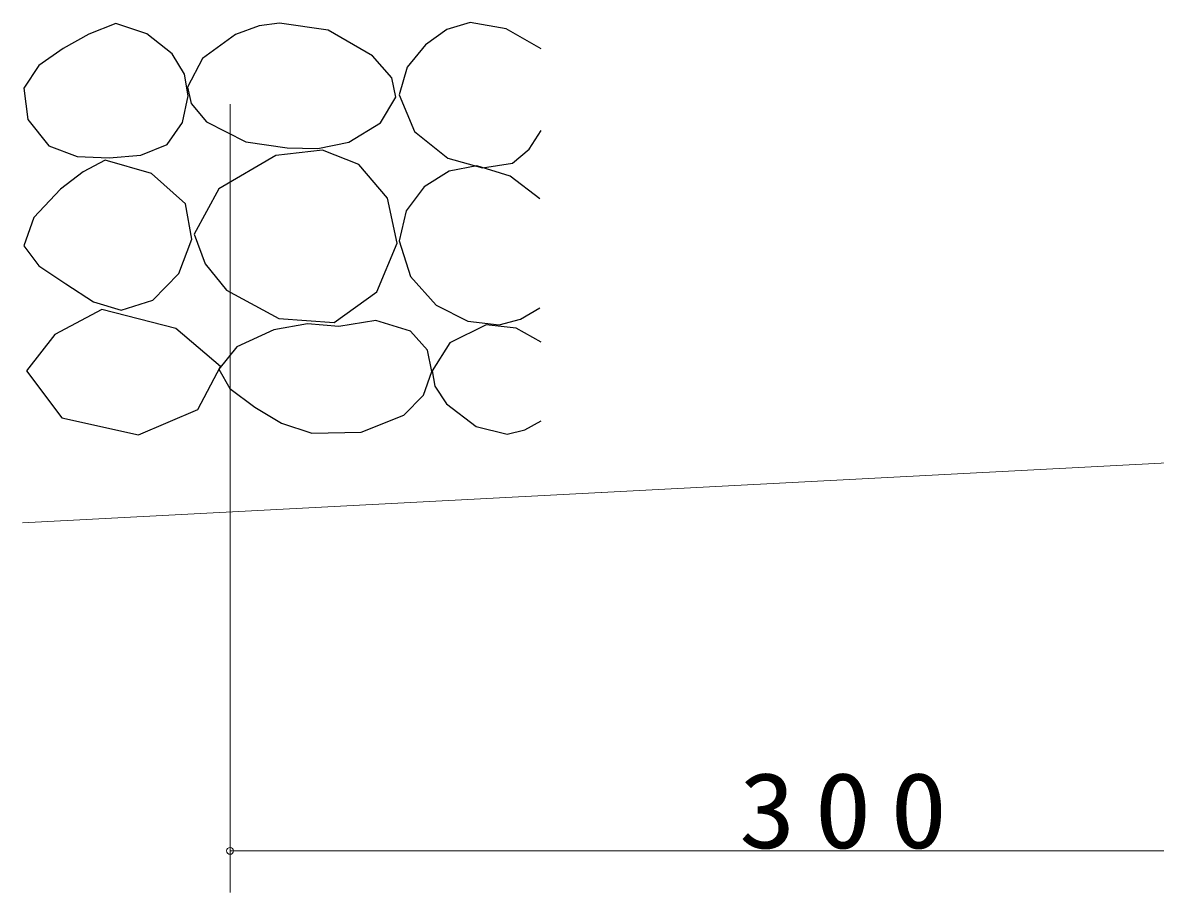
# Model space of a CAD drawing. Units: millimetres, scale not verified. Extents: x -11550 to 0, y 0 to 8010.
# Drawn here: x -1989 to -1170, y 2901 to 3530 of the extents above; entities that cross this region are included whole.
import ezdxf

# ---------------------------------------------------------------- set-up
doc = ezdxf.new("R2010")
doc.units = ezdxf.units.MM
doc.layers.add('線', color=7, linetype='Continuous', lineweight=25)
doc.layers.add('補助', color=2, linetype='Continuous', lineweight=50)
doc.styles.add('ＭＳ ゴシック', font='')
doc.styles.get('ＭＳ ゴシック').set_extended_font_data('MS Gothic')

# ---------------------------------------------------------------- blocks, each defined once
blk = doc.blocks.new('dimension_origin')
at = {"color": 0, "linetype": 'Continuous', "lineweight": -2}
blk.add_circle((0, 0), 1.25, dxfattribs=at)

msp = doc.modelspace()

# ---------------------------------------------------------------- linework, layer by layer
at = {"layer": '線', "lineweight": 13}
msp.add_line((-1988.918, 3168.111), (-788.918, 3231), dxfattribs=at)
at = {"layer": '補助', "lineweight": 13}
for p, q in [((-1838.918, 3471), (-1838.918, 2901)), ((-938.918, 2931), (-1838.918, 2931))]:
    msp.add_line(p, q, dxfattribs=at)
at = {"layer": '補助', "lineweight": 25}
for points in [[(-1921.572, 3529.206), (-1940.959, 3521.585), (-1959.594, 3511.146), (-1977.169, 3499.033), (-1988.111, 3482.63), (-1985.075, 3459.883), (-1970.051, 3440.806), (-1949.454, 3433.036), (-1926.326, 3432.251), (-1903.489, 3434.064), (-1884.501, 3441.756), (-1873.243, 3457.614), (-1869.292, 3476.927), (-1871.837, 3492.544), (-1880.7, 3507.344), (-1899.178, 3521.826)], [(-1803.301, 3529.479), (-1818.013, 3527.628), (-1834.925, 3521.37), (-1858.839, 3504.007), (-1869.794, 3483.258), (-1867.17, 3471.372), (-1856.008, 3458.121), (-1827.535, 3443.803), (-1797.625, 3439.471), (-1775.573, 3438.953), (-1753.026, 3443.525), (-1730.229, 3457.369), (-1718.968, 3475.96), (-1721.876, 3489.919), (-1735.997, 3505.963), (-1768.002, 3524.582)], [(-1841.412, 3336.488), (-1803.645, 3315.92), (-1763.567, 3312.973), (-1732.715, 3335.334), (-1718.159, 3370.546), (-1724.999, 3402.879), (-1745.727, 3427.307), (-1772.202, 3437.607), (-1805.732, 3433.794), (-1846.995, 3409.63), (-1864.927, 3377.033), (-1857.02, 3355.452)], [(-1929.177, 3430.35), (-1945.164, 3421.972), (-1961.495, 3409.438), (-1980.842, 3388.978), (-1988.111, 3368.564), (-1977.227, 3354.082), (-1957.693, 3340.998), (-1937.781, 3328.136), (-1917.771, 3321.987), (-1894.837, 3329.327), (-1875.946, 3348.603), (-1866.628, 3373.435), (-1871.194, 3398.982), (-1895.668, 3420.734)], [(-1931.634, 3322.551), (-1965.593, 3304.494), (-1986.025, 3278.048), (-1960.566, 3244.24), (-1905.261, 3231.897), (-1862.2, 3250.229), (-1845.924, 3281.345), (-1878.27, 3308.671)], [(-1760.324, 3310.118), (-1782.928, 3311.999), (-1807.355, 3307.686), (-1834.138, 3295.513), (-1847.089, 3279.305), (-1839.028, 3265.258), (-1821.141, 3251.735), (-1801.704, 3240.205), (-1779.785, 3233.085), (-1744.238, 3233.785), (-1713.292, 3246.059), (-1699.182, 3260.481), (-1693.02, 3277.683), (-1696.199, 3293.128), (-1708.427, 3306.875), (-1733.622, 3314.496)]]:
    msp.add_lwpolyline(points, close=True, dxfattribs=at)
for points in [[(-1613.918, 3510.897), (-1639.2, 3525.463), (-1665.248, 3529.908), (-1682.107, 3524.844), (-1697.567, 3513.748), (-1710.983, 3497.822), (-1716.578, 3477.627), (-1705.574, 3451.316), (-1681.407, 3432.001), (-1656.511, 3424.864), (-1634.831, 3428.199), (-1622.68, 3438.327), (-1613.918, 3451.963)], [(-1614.869, 3402.535), (-1636.29, 3418.921), (-1660.495, 3426.298), (-1680.611, 3422.625), (-1698.517, 3411.089), (-1711.695, 3393.745), (-1716.578, 3372.117), (-1708.586, 3346.292), (-1689.962, 3325.54), (-1667.045, 3313.925), (-1644.336, 3311.282), (-1628.875, 3315.6), (-1614.869, 3323.639)], [(-1613.918, 3298.925), (-1631.973, 3308.881), (-1653.841, 3311.282), (-1679.99, 3298.281), (-1692.813, 3278.013), (-1690.977, 3267.003), (-1682.358, 3254.249), (-1660.87, 3237.834), (-1638.632, 3232.387), (-1625.743, 3235.541), (-1613.918, 3241.892)]]:
    msp.add_lwpolyline(points, dxfattribs=at)

# ---------------------------------------------------------------- block references
at = {"layer": '補助', "lineweight": 13, "xscale": 2, "yscale": 2}
msp.add_blockref('dimension_origin', (-1838.918, 2931), dxfattribs=at)

# ---------------------------------------------------------------- texts
at = {"layer": '補助', "insert": (-1388.918, 2932), "char_height": 54.99, "attachment_point": 8, "style": 'ＭＳ ゴシック'}
msp.add_mtext('\\T1.33;\\W1.1;300', dxfattribs=at)

doc.saveas('drawing.dxf')
